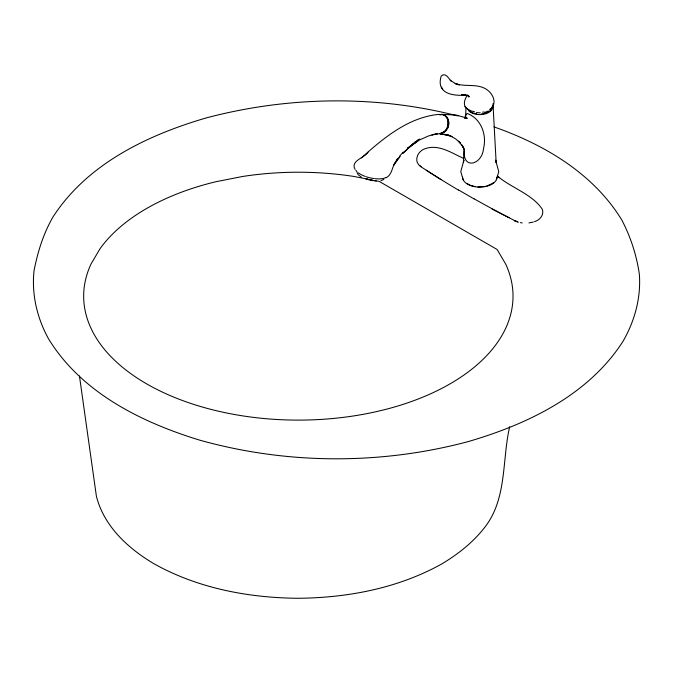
<?xml version="1.0" encoding="UTF-8"?>
<svg xmlns="http://www.w3.org/2000/svg" width="673" height="673" viewBox="0 0 673 673"><rect width="100%" height="100%" fill="white"/><g stroke="black" fill="none" stroke-linecap="round" stroke-linejoin="round"><path stroke-width="1.01" d="M464.252 148.725L463.377 162.588L463.941 160.14L460.761 171.649L463.159 179.758M465.581 117.245L465.985 107.806M464.227 149.507C462.174 170.656 482.314 164.599 483.508 148.556C487.059 134.953 481.044 118.482 467.281 113.518L465.766 114.738L464.656 118.263L465.371 117.514L464.807 117.733L467.298 118.229L456.513 115.117L441.328 114.301M465.396 117.674L465.766 114.738M509.654 426.749C502.075 459.6 507.013 497.313 485.923 525.798C474.129 541.529 458.624 553.862 441.833 563.89C398.155 588.286 347.663 597.834 298.021 598.28C248.387 597.834 197.896 588.286 154.218 563.89C128.291 548.613 103.953 526.362 96.39 496.186L79.448 375.971M492.712 108.437L493.073 103.617M496.371 179.758L498.769 171.649L495.597 160.14L496.152 162.588L493.082 105.745M439.932 133.574C446.35 133.591 449.808 126.137 448.512 120.517A9.607 7.723 -77 0 0 445.274 115.63L443.616 114.847L444.407 115.293M413.129 143.542L412.187 145.107L407.274 147.976M447.671 128.173C449.589 124.345 449 119.214 445.829 116.21M492.064 107.73C496.565 101.589 492.695 93.724 487.151 89.837C477.83 83.015 465.48 87.288 455.141 83.536L459.423 84.924L455.571 83.62L450.868 80.735M492.072 107.487L493.452 105.139L490.693 109.253M467.407 95.129C464.69 98.897 462.469 105.249 466.869 108.698M489.599 109.842L490.625 108.378M396.691 159.795L397.777 158.399M399.712 156.809L393.478 165.558L396.944 160.182C391.77 165.154 392.973 174.181 386.243 177.68M395.598 161.798L400.149 156.372M399.459 156.296L403.22 152.09M444.592 131.378C450.809 126.549 448.765 112.845 439.41 114.688M444.348 131.672L440.739 133.271C445.98 132.371 448.723 126.516 447.966 121.594M402.698 153.41L413.23 143.854M492.787 183.182L493.301 182.661M403.034 153.15L408.41 148.035L416.267 142.096L411.842 144.956L418.968 140.413M361.325 157.978C383.374 138.15 408.452 117.119 439.225 114.343M368.047 152.199C364.783 157.768 350.103 160.754 355.058 169.293M413.962 142.726L415.468 141.658M417.1 140.64L418.732 139.622L416.192 141.271M492.569 183.409L486.032 186.354L477.822 187.018M420.448 139.555L428.566 135.921L437.198 133.834L431.923 134.743L439.965 133.666M380.918 180.692L383.82 179.43M484.821 112.408L488.396 110.978M534.48 221.644C539.746 220.214 544.171 215.074 542.404 209.438C532.478 194.177 510.916 187.75 497.347 175.973L499.29 177.739M533.344 222.056L528.928 222.914M439.991 114.789L441.774 114.57M482.608 112.13L484.282 112.029M480.261 112.845L476.375 112.593M440.285 134.398L444.634 134.398L442.111 134.272M419.54 139.311L420.087 139.319L419.498 139.252M474.473 111.71L471.327 110.995L468.45 109.48M372.632 180.701L371.437 180.204M370.486 180.061L372.236 180.246M372.926 180.372L366.398 178.942M376.224 181.121L365.969 179.22M445.61 134.76L448.975 135.164L441.269 134.238L445.61 134.76L452.037 136.636L449.749 135.601L455.571 138.815L460.66 143.349L458.582 141.12L463.722 148.01L461.888 144.973L464.269 149.667M475.071 186.606L470.124 185.235L466.969 183.409M520.355 222.628L522.273 222.931M367.054 179.026L353.905 176.452A214.679 123.941 0 0 0 242.776 176.452L216.184 181.66A214.679 123.941 0 0 0 100.008 248.741L90.981 264.094A214.679 123.941 0 0 0 298.341 420.112A214.679 123.941 0 0 0 505.701 264.094L497.12 249.49L379.193 181.407L375.147 180.616M458.019 115.975C375.896 94.876 288.33 96.256 206.443 117.859C147.623 134.995 87.482 163.724 53.133 216.731C43.442 233.438 37.755 251.744 34.054 270.605C31.471 294.185 37.015 317.706 48.305 338.435C81.139 392.46 141.027 422.181 199.57 440.108C286.74 464.555 380.396 464.959 467.861 441.69C527.27 424.385 588.009 395.362 622.702 341.834C634.647 321.358 641.108 297.962 639.35 274.189C636.565 255.235 630.727 237.073 621.844 220.088C593.578 173.575 544.205 144.459 493.957 126.894M518.37 222.191L514.29 220.584L517.554 221.871M418.968 139.589L419.809 139.858M516.662 221.602L492.013 209.042M463.613 158.399C451.776 153.124 439.082 144.047 425.496 148.565C419.75 150.281 415.653 155.9 417.041 161.932L418.631 164.75L421.046 166.744L419.523 165.373M474.086 198.947L458.54 189.971M421.121 166.896L441.042 179.615M450.128 80.213L451.036 80.903C448.664 78.691 447.2 74.627 443.381 74.72L441.202 75.99C435.768 93.858 453.131 96.189 466.372 95.095L461.653 94.607L467.626 95.566L467.155 95.373L468.946 96.626L467.752 95.112M361.283 177.058L358.171 174.677L357.001 172.33M464.959 106.452L467.836 109.463M441.463 87.036L442.784 89.391M468.383 95.995L468.82 96.878L468.501 95.945M468.711 95.768L468.812 96.904M492.392 106.721L492.392 107.327M458.389 190.038A905.32 452.853 5.9 0 1 426.295 170.227M509.175 217.758A905.32 452.66 5.9 0 1 474.229 198.88M369.183 179.657A12.753 4.888 12.9 0 1 366.339 178.808M385.999 177.504A16.623 6.377 12.9 0 1 375.206 178.715M374.222 178.597A16.623 6.377 12.9 0 1 366.322 176.789M365.38 176.469A16.623 6.377 12.9 0 1 358.406 172.894M356.892 171.565A16.623 6.377 12.9 0 1 355.874 170.235M491.963 108.605A12.627 7.294 0 0 1 481.414 113.947M476.501 113.762A12.627 7.294 0 0 1 469.418 110.902M468.829 110.364A12.627 7.294 0 0 1 467.567 108.605M491.963 109.211A12.627 7.294 0 0 1 481.414 114.553A12.627 7.294 0 0 1 468.829 110.969M496.96 177.192A17.195 9.927 0 0 1 479.765 187.119A17.195 9.927 0 0 1 462.57 177.192"/></g></svg>
